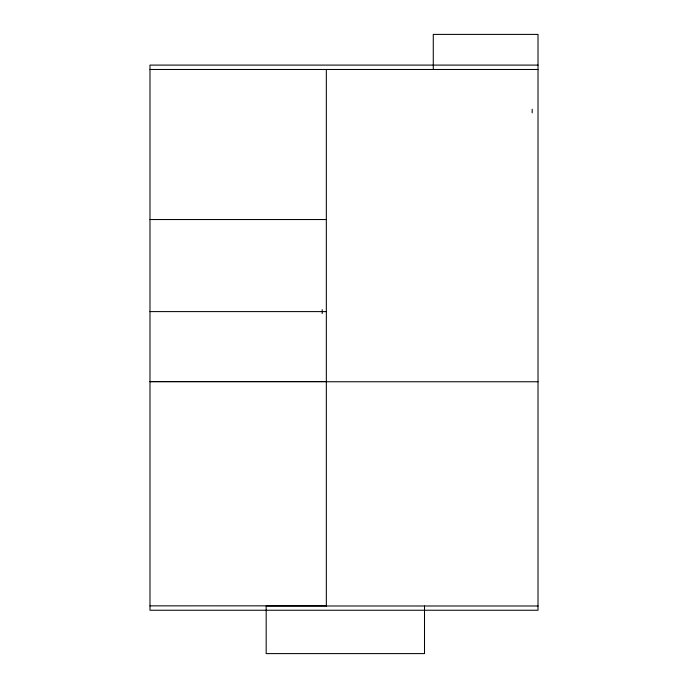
<?xml version="1.0" encoding="UTF-8"?>
<svg xmlns="http://www.w3.org/2000/svg" width="688" height="688" viewBox="0 0 688 688"><rect width="100%" height="100%" fill="white"/><g stroke="black" fill="none" stroke-linecap="round" stroke-linejoin="round"><path stroke-width="1.03" d="M538.016 65.093L149.984 65.093L149.984 610.239L538.016 610.239L538.016 34.4L433.277 34.4L433.277 69.479M149.984 69.479L538.016 69.479M149.984 219.532L326.336 219.532M149.984 311.604L326.336 311.604M149.984 381.513L326.336 381.513M149.984 381.754L538.016 381.754M149.984 605.861L326.336 605.844M538.016 605.99L266.17 605.99L266.17 653.6L424.505 653.6L424.505 605.99M532.177 109.254L532.177 112.832M326.336 69.479L326.336 605.99M322.199 309.652L322.199 313.547"/></g></svg>
